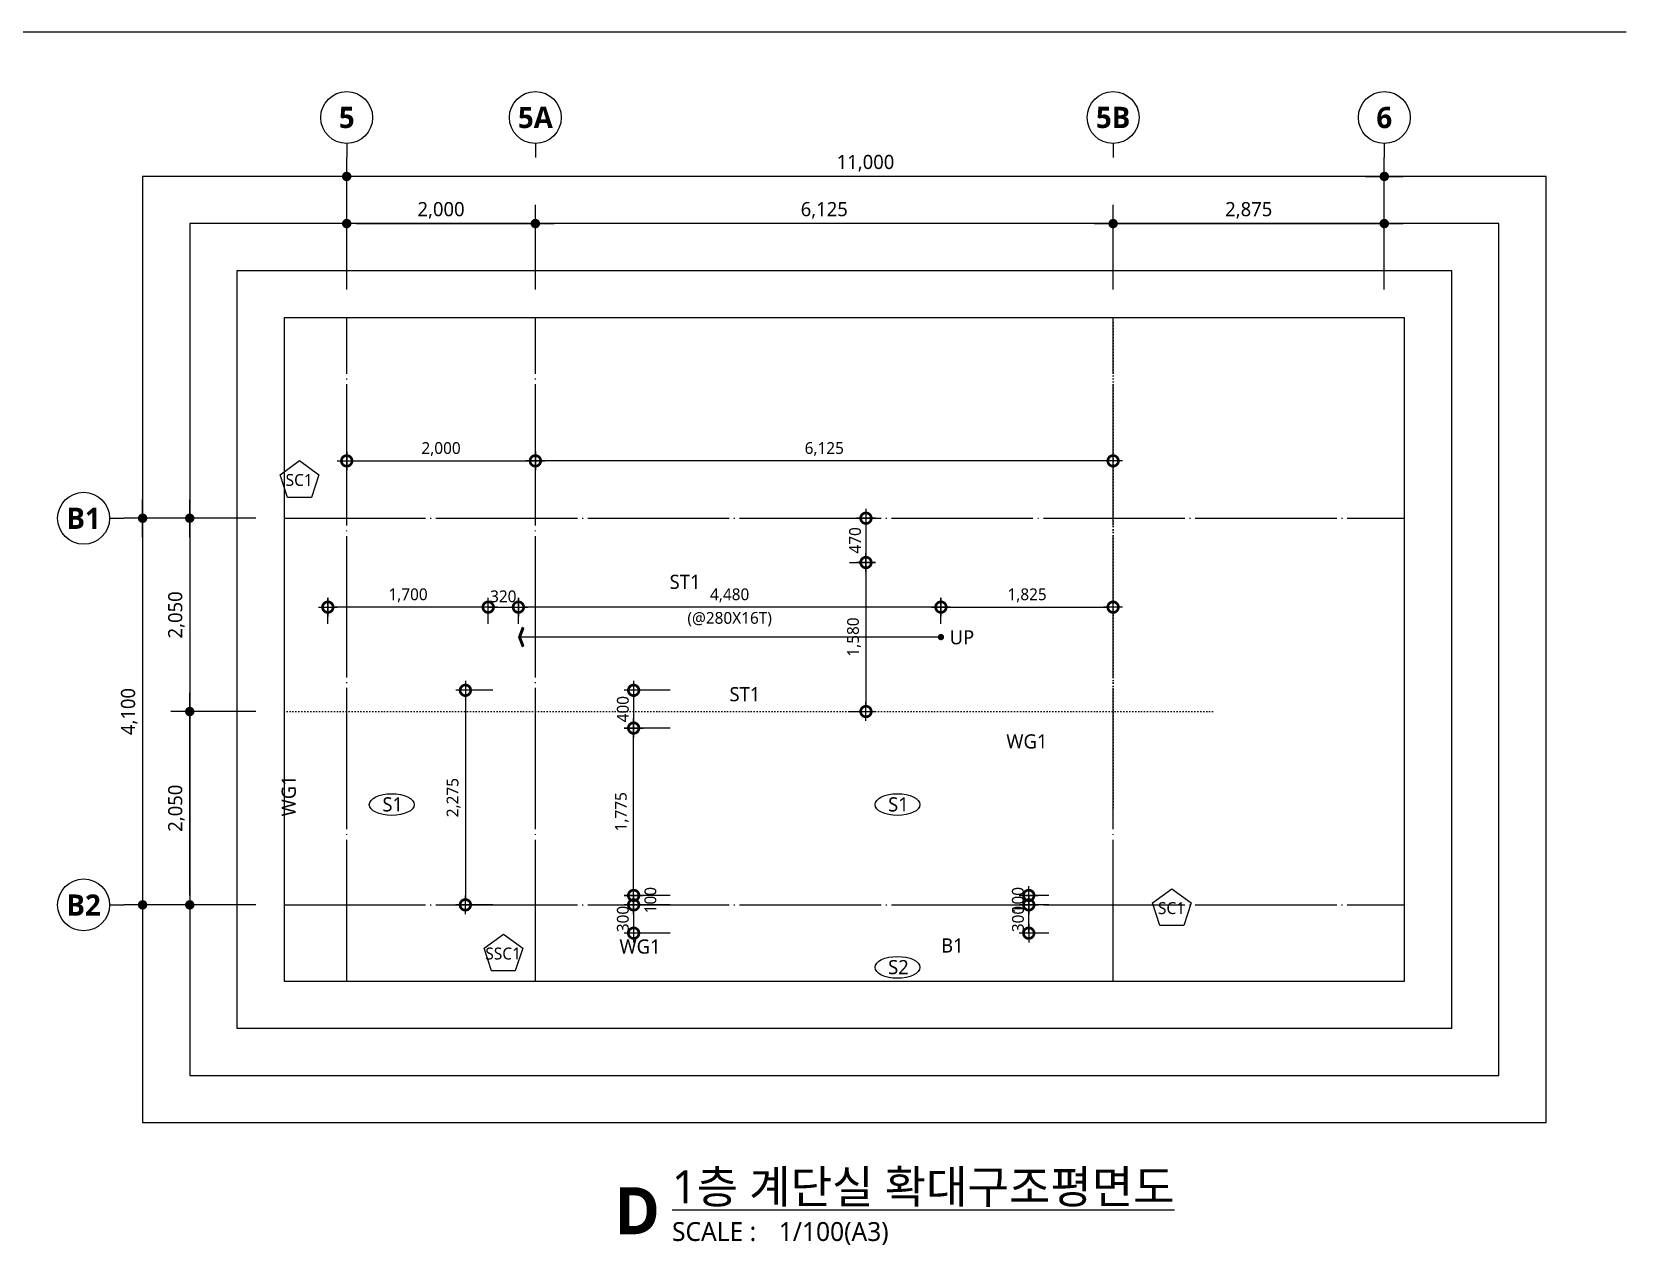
# Model space of a CAD drawing. Header units: millimetres. Extents: x 2325 to 82316, y 1250 to 28650.
# Drawn here: x 19773 to 36675, y 1985 to 14850 of the extents above; entities that cross this region are included whole.
import ezdxf
from ezdxf.enums import TextEntityAlignment as Align

# ---------------------------------------------------------------- set-up
doc = ezdxf.new("R2010")
doc.units = ezdxf.units.MM
doc.header["$LTSCALE"] = 50
doc.header["$PDMODE"] = 3
doc.linetypes.add('CEN-GAUN', pattern=[32.2, 30, -1, 0.2, -1])
doc.linetypes.add('DOT-GAUN', pattern=[1.25, 0, -1.25])
doc.layers.get('Defpoints').update_dxf_attribs({"color": 152})
for name, color, linetype in [('0-TEXT SLAB', 7, 'Continuous'), ('CEN', 1, 'CEN-GAUN'), ('DIM', 7, 'Continuous'), ('DIM-INT', 7, 'Continuous'), ('S-COL', 2, 'Continuous'), ('SYM', 6, 'Continuous'), ('SYM-BUB', 3, 'Continuous'), ('TAG', 6, 'Continuous'), ('TEXT', 3, 'Continuous'), ('Z-MARK G', 2, 'Continuous')]:
    doc.layers.add(name, color=color, linetype=linetype)
doc.layers.add('02Waste', color=171, linetype='Continuous', plot=False)
doc.layers.add('CEN-ETC', color=1, linetype='DOT-GAUN', plot=False)
doc.styles.add('맑은고딕', font='malgun.ttf')
doc.styles.add('스타일1', font='malgun.ttf')
doc.styles.add('스타일2', font='malgunbd.ttf')
doc.dimstyles.new('CJA-S-50', dxfattribs={"dimscale": 50, "dimtxt": 2.5, "dimasz": 1, "dimexe": 2, "dimexo": 3, "dimgap": 1, "dimtad": 1, "dimdec": 0, "dimzin": 1, "dimdsep": 46, "dimlunit": 6, "dimtxsty": '스타일1', "dimblk": 'GAUN-DOT', "dimcen": -2, "dimdle": 2, "dimclrd": 256, "dimclre": 256, "dimclrt": 3, "dimadec": 0, "dimazin": 0, "dimtfac": 1, "dimtdec": 0, "dimtix": 1, "dimtmove": 2, "dimatfit": 3, "dimldrblk": 'DOTSMALL', "dimfxl": 1, "dimtolj": 1, "dimtzin": 1, "dimarcsym": 0})
doc.dimstyles.new('GAUN-100', dxfattribs={"dimscale": 100, "dimtxt": 1.5, "dimasz": 1, "dimexe": 2, "dimexo": 3, "dimgap": 0.5, "dimtad": 1, "dimdec": 0, "dimzin": 1, "dimdsep": 46, "dimlunit": 6, "dimtxsty": '맑은고딕', "dimblk": 'CJDOT', "dimcen": 0.09, "dimdle": 1, "dimclrd": 256, "dimclre": 256, "dimclrt": 3, "dimadec": 0, "dimazin": 0, "dimtfac": 1, "dimtdec": 0, "dimtix": 1, "dimtmove": 2, "dimatfit": 3, "dimldrblk": 'CJDOT', "dimfxl": 1, "dimtolj": 1, "dimtzin": 1, "dimarcsym": 0})

# ---------------------------------------------------------------- blocks, each defined once
blk = doc.blocks.new('dwgtitle')
at = {"layer": 'SYM', "color": 3, "style": '스타일1'}
blk.add_text('SCALE :', height=4, dxfattribs=at).set_placement((12.25, -1.4))
for tag, p, height in [('%%UTITLE', (12.25, 6.59), 7), ('1/100', (34.89, -1.4), 4)]:
    blk.add_attdef(tag, p, '', height=height, dxfattribs=at)
at = {"layer": 'SYM', "color": 6, "style": '스타일2'}
blk.add_attdef('A', text='', height=10, dxfattribs=at).set_placement((4.89, 5), align=Align.MIDDLE)
blk = doc.blocks.new('NEW_BUB')
at = {"layer": 'SYM-BUB', "color": 6}
blk.add_line((0, 3), (0, 0), dxfattribs=at)
blk.add_circle((0, 8.5), 5.5, dxfattribs=at)
at = {"layer": 'SYM-BUB', "color": 3, "style": '스타일2'}
blk.add_attdef('X', text='', height=4.5, dxfattribs=at).set_placement((0, 8.5), align=Align.MIDDLE)
blk = doc.blocks.new('CJDOT')
blk.add_line((-2, 0), (2, 0))
at = {"const_width": 0.5}
blk.add_lwpolyline([(-0.25, 0, 1), (0.25, 0, 1)], format="xyb", close=True, dxfattribs=at)
blk = doc.blocks.new('*D19')
at = {"layer": 'Defpoints', "color": 0, "transparency": 16777216}
for p in [(23111, 13317), (23111, 11817), (34111, 11817)]:
    blk.add_point(p, dxfattribs=at)
at = {"layer": 'DIM', "lineweight": -2, "transparency": 16777216}
for p, q in [((23111, 12117), (23111, 13517)), ((34111, 12117), (34111, 13517)), ((34011, 13317), (23211, 13317))]:
    blk.add_line(p, q, dxfattribs=at)
at = {"layer": 'DIM', "lineweight": -2, "transparency": 16777216, "xscale": 100, "yscale": 100, "zscale": 100, "rotation": 180}
blk.add_blockref('CJDOT', (23111, 13317), dxfattribs=at)
at = {"layer": 'DIM', "lineweight": -2, "transparency": 16777216, "xscale": 100, "yscale": 100, "zscale": 100}
blk.add_blockref('CJDOT', (34111, 13317), dxfattribs=at)
at = {"layer": 'DIM', "color": 3, "transparency": 16777216, "insert": (28611, 13457), "char_height": 150, "attachment_point": 5, "style": '맑은고딕'}
blk.add_mtext('\\A1;11,000', dxfattribs=at)
blk = doc.blocks.new('*D20')
at = {"layer": 'Defpoints', "color": 0, "transparency": 16777216}
for p in [(25111, 12817), (23111, 11817), (25111, 11817)]:
    blk.add_point(p, dxfattribs=at)
at = {"layer": 'DIM', "lineweight": -2, "transparency": 16777216}
for p, q in [((23111, 12117), (23111, 13017)), ((25111, 12117), (25111, 13017)), ((23211, 12817), (25011, 12817))]:
    blk.add_line(p, q, dxfattribs=at)
at = {"layer": 'DIM', "lineweight": -2, "transparency": 16777216, "xscale": 100, "yscale": 100, "zscale": 100, "rotation": 180}
blk.add_blockref('CJDOT', (23111, 12817), dxfattribs=at)
at = {"layer": 'DIM', "lineweight": -2, "transparency": 16777216, "xscale": 100, "yscale": 100, "zscale": 100}
blk.add_blockref('CJDOT', (25111, 12817), dxfattribs=at)
at = {"layer": 'DIM', "color": 3, "transparency": 16777216, "insert": (24111, 12957), "char_height": 150, "attachment_point": 5, "style": '맑은고딕'}
blk.add_mtext('\\A1;2,000', dxfattribs=at)
blk = doc.blocks.new('*D21')
at = {"layer": 'Defpoints', "color": 0, "transparency": 16777216}
for p in [(22447, 9693), (20947, 5593), (22447, 5593)]:
    blk.add_point(p, dxfattribs=at)
at = {"layer": 'DIM', "lineweight": -2, "transparency": 16777216}
for p, q in [((22147, 9693), (20747, 9693)), ((20947, 9593), (20947, 5693)), ((22147, 5593), (20747, 5593))]:
    blk.add_line(p, q, dxfattribs=at)
at = {"layer": 'DIM', "lineweight": -2, "transparency": 16777216, "xscale": 100, "yscale": 100, "zscale": 100}
for p, rotation in [((20947, 9693), 90), ((20947, 5593), 270)]:
    blk.add_blockref('CJDOT', p, dxfattribs=dict(at, rotation=rotation))
at = {"layer": 'DIM', "color": 3, "transparency": 16777216, "insert": (20806, 7643), "char_height": 150, "attachment_point": 5, "rotation": 90, "style": '맑은고딕'}
blk.add_mtext('\\A1;4,100', dxfattribs=at)
blk = doc.blocks.new('*D22')
at = {"layer": 'Defpoints', "color": 0, "transparency": 16777216}
for p in [(21447, 7643), (22447, 7643), (22447, 5593)]:
    blk.add_point(p, dxfattribs=at)
at = {"layer": 'DIM', "lineweight": -2, "transparency": 16777216}
for p, q in [((22147, 7643), (21247, 7643)), ((21447, 5693), (21447, 7543)), ((22147, 5593), (21247, 5593))]:
    blk.add_line(p, q, dxfattribs=at)
at = {"layer": 'DIM', "lineweight": -2, "transparency": 16777216, "xscale": 100, "yscale": 100, "zscale": 100}
for p, rotation in [((21447, 7643), 90), ((21447, 5593), 270)]:
    blk.add_blockref('CJDOT', p, dxfattribs=dict(at, rotation=rotation))
at = {"layer": 'DIM', "color": 3, "transparency": 16777216, "insert": (21306, 6618), "char_height": 150, "attachment_point": 5, "rotation": 90, "style": '맑은고딕'}
blk.add_mtext('\\A1;2,050', dxfattribs=at)
blk = doc.blocks.new('arrowx')
at = {"layer": 'SYM', "color": 6}
blk.add_lwpolyline([(-0.2, -0.5), (-0.293, -0.463), (-0.108, 0), (-0.293, 0.463), (-0.2, 0.5), (0, 0)], close=True, dxfattribs=at)
for points in [[(-0.2, 0.5), (-0.293, 0.463), (0, 0), (-0.108, 0)], [(0, 0), (-0.108, 0), (-0.2, -0.5), (-0.293, -0.463)]]:
    blk.add_solid(points, dxfattribs=at)
blk = doc.blocks.new('GAUN-DOT')
at = {"linetype": 'ByBlock'}
for p, q in [((2, 0), (-2, 0)), ((0, -2), (0, 2))]:
    blk.add_line(p, q, dxfattribs=at)
at = {"const_width": 2.25}
blk.add_lwpolyline([(0, 0.28125, 1), (0, -0.28125, 1)], format="xyb", close=True, dxfattribs=at)
blk = doc.blocks.new('*D25')
at = {"layer": 'Defpoints', "color": 0, "transparency": 16777216}
for p in [(24931, 8750), (24611, 8424), (24931, 8424)]:
    blk.add_point(p, dxfattribs=at)
at = {"layer": 'DIM-INT', "lineweight": -2, "transparency": 16777216}
for p, q in [((24611, 8574), (24611, 8850)), ((24931, 8574), (24931, 8850)), ((24561, 8750), (24511, 8750)), ((24611, 8750), (24931, 8750)), ((24981, 8750), (25031, 8750))]:
    blk.add_line(p, q, dxfattribs=at)
at = {"layer": 'DIM-INT', "lineweight": -2, "transparency": 16777216, "xscale": 50, "yscale": 50, "zscale": 50}
blk.add_blockref('GAUN-DOT', (24611, 8750), dxfattribs=at)
at = {"layer": 'DIM-INT', "lineweight": -2, "transparency": 16777216, "xscale": 50, "yscale": 50, "zscale": 50, "rotation": 180}
blk.add_blockref('GAUN-DOT', (24931, 8750), dxfattribs=at)
at = {"layer": 'DIM-INT', "color": 3, "transparency": 16777216, "insert": (24771, 8864), "char_height": 125, "attachment_point": 5, "style": '스타일1'}
blk.add_mtext('\\A1;320', dxfattribs=at)
blk = doc.blocks.new('_DotSmall')
at = {"color": 0, "linetype": 'ByBlock', "const_width": 0.5}
blk.add_lwpolyline([(-0.0625, 0, 1), (0.0625, 0, 1)], format="xyb", close=True, dxfattribs=at)
blk = doc.blocks.new('*D26')
at = {"layer": 'Defpoints', "color": 0, "transparency": 16777216}
for p in [(24931, 8750), (24931, 8424), (29411, 8424)]:
    blk.add_point(p, dxfattribs=at)
at = {"layer": 'DIM-INT', "lineweight": -2, "transparency": 16777216}
for p, q in [((24931, 8574), (24931, 8850)), ((29411, 8574), (29411, 8850)), ((29361, 8750), (24981, 8750))]:
    blk.add_line(p, q, dxfattribs=at)
at = {"layer": 'DIM-INT', "lineweight": -2, "transparency": 16777216, "xscale": 50, "yscale": 50, "zscale": 50, "rotation": 180}
blk.add_blockref('GAUN-DOT', (24931, 8750), dxfattribs=at)
at = {"layer": 'DIM-INT', "lineweight": -2, "transparency": 16777216, "xscale": 50, "yscale": 50, "zscale": 50}
blk.add_blockref('GAUN-DOT', (29411, 8750), dxfattribs=at)
at = {"layer": 'DIM-INT', "color": 3, "transparency": 16777216, "char_height": 125, "attachment_point": 5, "style": '스타일1'}
for s, insert in [('\\A1;4,480', (27171, 8875)), ('\\A1;(@280X16T)', (27171, 8622))]:
    blk.add_mtext(s, dxfattribs=dict(at, insert=insert))
blk = doc.blocks.new('*D27')
at = {"layer": 'Defpoints', "color": 0, "transparency": 16777216}
for p in [(31236, 8750), (29411, 8424), (31236, 8424)]:
    blk.add_point(p, dxfattribs=at)
at = {"layer": 'DIM-INT', "lineweight": -2, "transparency": 16777216}
for p, q in [((29411, 8574), (29411, 8850)), ((31236, 8574), (31236, 8850)), ((29461, 8750), (31186, 8750))]:
    blk.add_line(p, q, dxfattribs=at)
at = {"layer": 'DIM-INT', "lineweight": -2, "transparency": 16777216, "xscale": 50, "yscale": 50, "zscale": 50, "rotation": 180}
blk.add_blockref('GAUN-DOT', (29411, 8750), dxfattribs=at)
at = {"layer": 'DIM-INT', "lineweight": -2, "transparency": 16777216, "xscale": 50, "yscale": 50, "zscale": 50}
blk.add_blockref('GAUN-DOT', (31236, 8750), dxfattribs=at)
at = {"layer": 'DIM-INT', "color": 3, "transparency": 16777216, "insert": (30324, 8875), "char_height": 125, "attachment_point": 5, "style": '스타일1'}
blk.add_mtext('\\A1;1,825', dxfattribs=at)
blk = doc.blocks.new('*D28')
at = {"layer": 'Defpoints', "color": 0, "transparency": 16777216}
for p in [(25111, 12817), (25111, 11817), (31236, 11817)]:
    blk.add_point(p, dxfattribs=at)
at = {"layer": 'DIM', "lineweight": -2, "transparency": 16777216}
for p, q in [((25111, 12117), (25111, 13017)), ((31236, 12117), (31236, 13017)), ((31136, 12817), (25211, 12817))]:
    blk.add_line(p, q, dxfattribs=at)
at = {"layer": 'DIM', "lineweight": -2, "transparency": 16777216, "xscale": 100, "yscale": 100, "zscale": 100, "rotation": 180}
blk.add_blockref('CJDOT', (25111, 12817), dxfattribs=at)
at = {"layer": 'DIM', "lineweight": -2, "transparency": 16777216, "xscale": 100, "yscale": 100, "zscale": 100}
blk.add_blockref('CJDOT', (31236, 12817), dxfattribs=at)
at = {"layer": 'DIM', "color": 3, "transparency": 16777216, "insert": (28174, 12957), "char_height": 150, "attachment_point": 5, "style": '맑은고딕'}
blk.add_mtext('\\A1;6,125', dxfattribs=at)
blk = doc.blocks.new('*D29')
at = {"layer": 'Defpoints', "color": 0, "transparency": 16777216}
for p in [(34111, 12817), (31236, 11817), (34111, 11817)]:
    blk.add_point(p, dxfattribs=at)
at = {"layer": 'DIM', "lineweight": -2, "transparency": 16777216}
for p, q in [((31236, 12117), (31236, 13017)), ((34111, 12117), (34111, 13017)), ((31336, 12817), (34011, 12817))]:
    blk.add_line(p, q, dxfattribs=at)
at = {"layer": 'DIM', "lineweight": -2, "transparency": 16777216, "xscale": 100, "yscale": 100, "zscale": 100, "rotation": 180}
blk.add_blockref('CJDOT', (31236, 12817), dxfattribs=at)
at = {"layer": 'DIM', "lineweight": -2, "transparency": 16777216, "xscale": 100, "yscale": 100, "zscale": 100}
blk.add_blockref('CJDOT', (34111, 12817), dxfattribs=at)
at = {"layer": 'DIM', "color": 3, "transparency": 16777216, "insert": (32674, 12957), "char_height": 150, "attachment_point": 5, "style": '맑은고딕'}
blk.add_mtext('\\A1;2,875', dxfattribs=at)
blk = doc.blocks.new('*D30')
at = {"layer": 'Defpoints', "color": 0, "transparency": 16777216}
for p in [(22447, 9693), (21447, 7643), (22447, 7643)]:
    blk.add_point(p, dxfattribs=at)
at = {"layer": 'DIM', "lineweight": -2, "transparency": 16777216}
for p, q in [((22147, 9693), (21247, 9693)), ((21447, 9593), (21447, 7743)), ((22147, 7643), (21247, 7643))]:
    blk.add_line(p, q, dxfattribs=at)
at = {"layer": 'DIM', "lineweight": -2, "transparency": 16777216, "xscale": 100, "yscale": 100, "zscale": 100}
for p, rotation in [((21447, 9693), 90), ((21447, 7643), 270)]:
    blk.add_blockref('CJDOT', p, dxfattribs=dict(at, rotation=rotation))
at = {"layer": 'DIM', "color": 3, "transparency": 16777216, "insert": (21306, 8668), "char_height": 150, "attachment_point": 5, "rotation": 90, "style": '맑은고딕'}
blk.add_mtext('\\A1;2,050', dxfattribs=at)
blk = doc.blocks.new('*D23')
at = {"layer": 'Defpoints', "color": 0, "transparency": 16777216}
for p in [(28290, 9223), (28290, 7643), (28616, 7643)]:
    blk.add_point(p, dxfattribs=at)
at = {"layer": 'DIM-INT', "lineweight": -2, "transparency": 16777216}
for p, q in [((28440, 9223), (28716, 9223)), ((28616, 9173), (28616, 7693)), ((28440, 7643), (28716, 7643))]:
    blk.add_line(p, q, dxfattribs=at)
at = {"layer": 'DIM-INT', "lineweight": -2, "transparency": 16777216, "xscale": 50, "yscale": 50, "zscale": 50}
for p, rotation in [((28616, 9223), 90), ((28616, 7643), 270)]:
    blk.add_blockref('GAUN-DOT', p, dxfattribs=dict(at, rotation=rotation))
at = {"layer": 'DIM-INT', "color": 3, "transparency": 16777216, "insert": (28490, 8433), "char_height": 125, "attachment_point": 5, "rotation": 90, "style": '스타일1'}
blk.add_mtext('\\A1;1,580', dxfattribs=at)
blk = doc.blocks.new('*D24')
at = {"layer": 'Defpoints', "color": 0, "transparency": 16777216}
for p in [(22911, 8750), (22911, 8424), (24611, 8424)]:
    blk.add_point(p, dxfattribs=at)
at = {"layer": 'DIM-INT', "lineweight": -2, "transparency": 16777216}
for p, q in [((22911, 8574), (22911, 8850)), ((24611, 8574), (24611, 8850)), ((24561, 8750), (22961, 8750))]:
    blk.add_line(p, q, dxfattribs=at)
at = {"layer": 'DIM-INT', "lineweight": -2, "transparency": 16777216, "xscale": 50, "yscale": 50, "zscale": 50, "rotation": 180}
blk.add_blockref('GAUN-DOT', (22911, 8750), dxfattribs=at)
at = {"layer": 'DIM-INT', "lineweight": -2, "transparency": 16777216, "xscale": 50, "yscale": 50, "zscale": 50}
blk.add_blockref('GAUN-DOT', (24611, 8750), dxfattribs=at)
at = {"layer": 'DIM-INT', "color": 3, "transparency": 16777216, "insert": (23761, 8875), "char_height": 125, "attachment_point": 5, "style": '스타일1'}
blk.add_mtext('\\A1;1,700', dxfattribs=at)
blk = doc.blocks.new('*D35')
at = {"layer": 'Defpoints', "color": 0, "transparency": 16777216}
for p in [(30342, 5593), (30706, 5693), (30706, 5593)]:
    blk.add_point(p, dxfattribs=at)
at = {"layer": 'DIM-INT', "lineweight": -2, "transparency": 16777216}
for p, q in [((30342, 5743), (30342, 5793)), ((30556, 5693), (30242, 5693)), ((30556, 5593), (30242, 5593)), ((30342, 5693), (30342, 5593)), ((30342, 5543), (30342, 5493))]:
    blk.add_line(p, q, dxfattribs=at)
at = {"layer": 'DIM-INT', "lineweight": -2, "transparency": 16777216, "xscale": 50, "yscale": 50, "zscale": 50}
for p, rotation in [((30342, 5693), 270), ((30342, 5593), 90)]:
    blk.add_blockref('GAUN-DOT', p, dxfattribs=dict(at, rotation=rotation))
at = {"layer": 'DIM-INT', "color": 3, "transparency": 16777216, "insert": (30227, 5643), "char_height": 125, "attachment_point": 5, "rotation": 90, "style": '스타일1'}
blk.add_mtext('\\A1;100', dxfattribs=at)
blk = doc.blocks.new('*D36')
at = {"layer": 'Defpoints', "color": 0, "transparency": 16777216}
for p in [(30342, 5593), (30706, 5593), (30706, 5293)]:
    blk.add_point(p, dxfattribs=at)
at = {"layer": 'DIM-INT', "lineweight": -2, "transparency": 16777216}
for p, q in [((30556, 5593), (30242, 5593)), ((30342, 5643), (30342, 5693)), ((30342, 5293), (30342, 5593)), ((30556, 5293), (30242, 5293)), ((30342, 5243), (30342, 5193))]:
    blk.add_line(p, q, dxfattribs=at)
at = {"layer": 'DIM-INT', "lineweight": -2, "transparency": 16777216, "xscale": 50, "yscale": 50, "zscale": 50}
for p, rotation in [((30342, 5593), 270), ((30342, 5293), 90)]:
    blk.add_blockref('GAUN-DOT', p, dxfattribs=dict(at, rotation=rotation))
at = {"layer": 'DIM-INT', "color": 3, "transparency": 16777216, "insert": (30228, 5443), "char_height": 125, "attachment_point": 5, "rotation": 90, "style": '스타일1'}
blk.add_mtext('\\A1;300', dxfattribs=at)
blk = doc.blocks.new('*D37')
at = {"layer": 'Defpoints', "color": 0, "transparency": 16777216}
for p in [(24811, 7868), (24369, 5593), (24811, 5593)]:
    blk.add_point(p, dxfattribs=at)
at = {"layer": 'DIM-INT', "lineweight": -2, "transparency": 16777216}
for p, q in [((24661, 7868), (24269, 7868)), ((24369, 7818), (24369, 5643)), ((24661, 5593), (24269, 5593))]:
    blk.add_line(p, q, dxfattribs=at)
at = {"layer": 'DIM-INT', "lineweight": -2, "transparency": 16777216, "xscale": 50, "yscale": 50, "zscale": 50}
for p, rotation in [((24369, 7868), 90), ((24369, 5593), 270)]:
    blk.add_blockref('GAUN-DOT', p, dxfattribs=dict(at, rotation=rotation))
at = {"layer": 'DIM-INT', "color": 3, "transparency": 16777216, "insert": (24244, 6730), "char_height": 125, "attachment_point": 5, "rotation": 90, "style": '스타일1'}
blk.add_mtext('\\A1;2,275', dxfattribs=at)
blk = doc.blocks.new('*D38')
at = {"layer": 'Defpoints', "color": 0, "transparency": 16777216}
for p in [(26691, 7868), (26153, 7468), (26691, 7468)]:
    blk.add_point(p, dxfattribs=at)
at = {"layer": 'DIM-INT', "lineweight": -2, "transparency": 16777216}
for p, q in [((26541, 7868), (26053, 7868)), ((26153, 7818), (26153, 7518)), ((26541, 7468), (26053, 7468))]:
    blk.add_line(p, q, dxfattribs=at)
at = {"layer": 'DIM-INT', "lineweight": -2, "transparency": 16777216, "xscale": 50, "yscale": 50, "zscale": 50}
for p, rotation in [((26153, 7868), 90), ((26153, 7468), 270)]:
    blk.add_blockref('GAUN-DOT', p, dxfattribs=dict(at, rotation=rotation))
at = {"layer": 'DIM-INT', "color": 3, "transparency": 16777216, "insert": (26039, 7668), "char_height": 125, "attachment_point": 5, "rotation": 90, "style": '스타일1'}
blk.add_mtext('\\A1;400', dxfattribs=at)
blk = doc.blocks.new('*D39')
at = {"layer": 'Defpoints', "color": 0, "transparency": 16777216}
for p in [(26153, 7468), (26691, 7468), (26691, 5693)]:
    blk.add_point(p, dxfattribs=at)
at = {"layer": 'DIM-INT', "lineweight": -2, "transparency": 16777216}
for p, q in [((26541, 7468), (26053, 7468)), ((26153, 5743), (26153, 7418)), ((26541, 5693), (26053, 5693))]:
    blk.add_line(p, q, dxfattribs=at)
at = {"layer": 'DIM-INT', "lineweight": -2, "transparency": 16777216, "xscale": 50, "yscale": 50, "zscale": 50}
for p, rotation in [((26153, 7468), 90), ((26153, 5693), 270)]:
    blk.add_blockref('GAUN-DOT', p, dxfattribs=dict(at, rotation=rotation))
at = {"layer": 'DIM-INT', "color": 3, "transparency": 16777216, "insert": (26028, 6580), "char_height": 125, "attachment_point": 5, "rotation": 90, "style": '스타일1'}
blk.add_mtext('\\A1;1,775', dxfattribs=at)
blk = doc.blocks.new('*D40')
at = {"layer": 'Defpoints', "color": 0, "transparency": 16777216}
for p in [(26691, 5593), (26153, 5293), (26691, 5293)]:
    blk.add_point(p, dxfattribs=at)
at = {"layer": 'DIM-INT', "lineweight": -2, "transparency": 16777216}
for p, q in [((26541, 5593), (26053, 5593)), ((26153, 5643), (26153, 5693)), ((26153, 5593), (26153, 5293)), ((26541, 5293), (26053, 5293)), ((26153, 5243), (26153, 5193))]:
    blk.add_line(p, q, dxfattribs=at)
at = {"layer": 'DIM-INT', "lineweight": -2, "transparency": 16777216, "xscale": 50, "yscale": 50, "zscale": 50}
for p, rotation in [((26153, 5593), 270), ((26153, 5293), 90)]:
    blk.add_blockref('GAUN-DOT', p, dxfattribs=dict(at, rotation=rotation))
at = {"layer": 'DIM-INT', "color": 3, "transparency": 16777216, "insert": (26039, 5443), "char_height": 125, "attachment_point": 5, "rotation": 90, "style": '스타일1'}
blk.add_mtext('\\A1;300', dxfattribs=at)
blk = doc.blocks.new('*D41')
at = {"layer": 'Defpoints', "color": 0, "transparency": 16777216}
for p in [(25111, 10301), (25111, 9827), (31236, 9827)]:
    blk.add_point(p, dxfattribs=at)
at = {"layer": 'DIM-INT', "lineweight": -2, "transparency": 16777216}
for p, q in [((25111, 9977), (25111, 10401)), ((31236, 9977), (31236, 10401)), ((31186, 10301), (25161, 10301))]:
    blk.add_line(p, q, dxfattribs=at)
at = {"layer": 'DIM-INT', "lineweight": -2, "transparency": 16777216, "xscale": 50, "yscale": 50, "zscale": 50, "rotation": 180}
blk.add_blockref('GAUN-DOT', (25111, 10301), dxfattribs=at)
at = {"layer": 'DIM-INT', "lineweight": -2, "transparency": 16777216, "xscale": 50, "yscale": 50, "zscale": 50}
blk.add_blockref('GAUN-DOT', (31236, 10301), dxfattribs=at)
at = {"layer": 'DIM-INT', "color": 3, "transparency": 16777216, "insert": (28174, 10426), "char_height": 125, "attachment_point": 5, "style": '스타일1'}
blk.add_mtext('\\A1;6,125', dxfattribs=at)
blk = doc.blocks.new('*D42')
at = {"layer": 'Defpoints', "color": 0, "transparency": 16777216}
for p in [(25111, 10301), (23111, 9827), (25111, 9827)]:
    blk.add_point(p, dxfattribs=at)
at = {"layer": 'DIM-INT', "lineweight": -2, "transparency": 16777216}
for p, q in [((23111, 9977), (23111, 10401)), ((25111, 9977), (25111, 10401)), ((23161, 10301), (25061, 10301))]:
    blk.add_line(p, q, dxfattribs=at)
at = {"layer": 'DIM-INT', "lineweight": -2, "transparency": 16777216, "xscale": 50, "yscale": 50, "zscale": 50, "rotation": 180}
blk.add_blockref('GAUN-DOT', (23111, 10301), dxfattribs=at)
at = {"layer": 'DIM-INT', "lineweight": -2, "transparency": 16777216, "xscale": 50, "yscale": 50, "zscale": 50}
blk.add_blockref('GAUN-DOT', (25111, 10301), dxfattribs=at)
at = {"layer": 'DIM-INT', "color": 3, "transparency": 16777216, "insert": (24111, 10426), "char_height": 125, "attachment_point": 5, "style": '스타일1'}
blk.add_mtext('\\A1;2,000', dxfattribs=at)
blk = doc.blocks.new('*D112')
at = {"layer": 'Defpoints', "color": 0, "transparency": 16777216}
for p in [(28290, 9693), (28290, 9223), (28616, 9223)]:
    blk.add_point(p, dxfattribs=at)
at = {"layer": 'DIM-INT', "lineweight": -2, "transparency": 16777216}
for p, q in [((28440, 9693), (28716, 9693)), ((28616, 9643), (28616, 9273)), ((28440, 9223), (28716, 9223))]:
    blk.add_line(p, q, dxfattribs=at)
at = {"layer": 'DIM-INT', "lineweight": -2, "transparency": 16777216, "xscale": 50, "yscale": 50, "zscale": 50}
for p, rotation in [((28616, 9693), 90), ((28616, 9223), 270)]:
    blk.add_blockref('GAUN-DOT', p, dxfattribs=dict(at, rotation=rotation))
at = {"layer": 'DIM-INT', "color": 3, "transparency": 16777216, "insert": (28501, 9458), "char_height": 125, "attachment_point": 5, "rotation": 90, "style": '스타일1'}
blk.add_mtext('\\A1;470', dxfattribs=at)
blk = doc.blocks.new('*D250')
at = {"layer": 'Defpoints', "color": 0, "transparency": 16777216}
for p in [(26153, 5593), (26691, 5693), (26691, 5593)]:
    blk.add_point(p, dxfattribs=at)
at = {"layer": 'DIM-INT', "lineweight": -2, "transparency": 16777216}
for p, q in [((26153, 5743), (26153, 5793)), ((26541, 5693), (26053, 5693)), ((26541, 5593), (26053, 5593)), ((26153, 5693), (26153, 5593)), ((26153, 5543), (26153, 5493))]:
    blk.add_line(p, q, dxfattribs=at)
at = {"layer": 'DIM-INT', "lineweight": -2, "transparency": 16777216, "xscale": 50, "yscale": 50, "zscale": 50}
for p, rotation in [((26153, 5693), 270), ((26153, 5593), 90)]:
    blk.add_blockref('GAUN-DOT', p, dxfattribs=dict(at, rotation=rotation))
at = {"layer": 'DIM-INT', "color": 3, "transparency": 16777216, "insert": (26331, 5643), "char_height": 125, "attachment_point": 5, "rotation": 90, "style": '스타일1'}
blk.add_mtext('\\A1;100', dxfattribs=at)

msp = doc.modelspace()

# ---------------------------------------------------------------- linework, layer by layer
at = {"layer": '02Waste'}
msp.add_line((2325, 14850), (36675, 14850), dxfattribs=at)
for points in [[(20946.536, 3284.134), (35826.673, 3284.134), (35826.673, 13316.543), (20946.536, 13316.543)], [(21446.536, 3784.134), (35326.673, 3784.134), (35326.673, 12816.543), (21446.536, 12816.543)], [(21946.536, 4284.134), (34826.673, 4284.134), (34826.673, 12316.543), (21946.536, 12316.543)], [(22446.536, 4784.134), (34326.673, 4784.134), (34326.673, 11816.543), (22446.536, 11816.543)]]:
    msp.add_lwpolyline(points, close=True, dxfattribs=at)
at = {"layer": 'CEN'}
for p, q in [((23111.103, 4784.134), (23111.104, 11816.543)), ((25111.104, 4784.134), (25111.105, 11816.543)), ((31236.104, 4784.134), (31236.105, 11816.543)), ((22446.536, 9692.505), (34326.673, 9692.505)), ((22446.536, 5592.505), (34326.673, 5592.505))]:
    msp.add_line(p, q, dxfattribs=at)
at = {"layer": 'CEN-ETC', "ltscale": 0.5}
msp.add_line((32291.204, 7642.505), (22446.536, 7642.505), dxfattribs=at)
msp.add_lwpolyline([(31236.104, 6625.561), (31236.104, 11816.543)], dxfattribs=at)
at = {"layer": 'SYM'}
msp.add_line((29411.104, 8432.505), (24931.104, 8432.505), dxfattribs=at)
at = {"layer": 'SYM', "const_width": 33.333}
msp.add_lwpolyline([(29411.104, 8449.172, -1), (29411.104, 8415.838, -1)], format="xyb", close=True, dxfattribs=at)
at = {"layer": 'SYM'}
for centre in [(23588.42, 6656.293), (28950.025, 6656.293), (28950.025, 4930.267)]:
    msp.add_ellipse(centre, major_axis=(237.741, 0), ratio=0.487130528, dxfattribs=at)
at = {"layer": 'TAG', "color": 6, "ltscale": 0.2, "elevation": 0}
for points in [[(22609.883, 10303.365), (22814.629, 10154.609), (22736.423, 9913.915), (22483.342, 9913.915), (22405.136, 10154.609)], [(31858.176, 5763.424), (32062.922, 5614.667), (31984.716, 5373.973), (31731.636, 5373.973), (31653.43, 5614.667)], [(24771.819, 5281.862), (24976.565, 5133.105), (24898.359, 4892.412), (24645.279, 4892.412), (24567.073, 5133.105)]]:
    msp.add_lwpolyline(points, close=True, dxfattribs=at)

# ---------------------------------------------------------------- block references
at = {"layer": 'SYM', "xscale": -200.000000000167, "yscale": 200.000000000167, "zscale": 200.000000000167}
msp.add_blockref('arrowx', (24931.104, 8432.505), dxfattribs=at)
at = {"layer": 'SYM', "xscale": 50.00000000004174, "yscale": 50.00000000004174, "zscale": 50.00000000004174}
msp.add_blockref('dwgtitle', (25947.151, 2099.249), dxfattribs=at).add_auto_attribs({'%%UTITLE': '%%U1층 계단실 확대구조평면도', '1/100': '1/100(A3)', 'A': 'D'})
at = {"layer": 'SYM-BUB', "xscale": 50.00000000004174, "yscale": 50.00000000004174, "zscale": 50.00000000004174}
for p, values in [((23111.104, 13516.543), {'X': '5'}), ((25111.104, 13516.543), {'X': '5A'}), ((31236.103, 13516.543), {'X': '5B'}), ((34111.104, 13516.543), {'X': '6'})]:
    msp.add_blockref('NEW_BUB', p, dxfattribs=at).add_auto_attribs(values)
at = {"layer": 'SYM-BUB'}
ref = msp.add_blockref('NEW_BUB', (20746.536, 9692.505), dxfattribs=dict(at, xscale=50.00000000004174, yscale=50.00000000004174, zscale=50.00000000004174, rotation=90))
ref.add_attrib('X', 'B1', dxfattribs={"color": 3, "height": 225, "style": '스타일2'}).set_placement((20321.536, 9692.505), align=Align.MIDDLE)
ref = msp.add_blockref('NEW_BUB', (20746.536, 5592.505), dxfattribs=dict(at, xscale=50.00000000004174, yscale=50.00000000004174, zscale=50.00000000004174, rotation=90))
ref.add_attrib('X', 'B2', dxfattribs={"color": 3, "height": 225, "style": '스타일2'}).set_placement((20321.536, 5592.505), align=Align.MIDDLE)

# ---------------------------------------------------------------- texts
at = {"layer": '0-TEXT SLAB', "style": '스타일1'}
msp.add_text('B1', height=150, dxfattribs=at).set_placement((29532.144, 5162.712), align=Align.MIDDLE_CENTER)
at = {"layer": 'S-COL', "color": 3, "style": '스타일1'}
for s, p in [('SC1', (22607.147, 10098.682, -512400)), ('SC1', (31855.44, 5558.74, -512400)), ('SSC1', (24769.083, 5077.179, -512400))]:
    msp.add_text(s, height=126, dxfattribs=at).set_placement(p, align=Align.MIDDLE_CENTER)
at = {"layer": 'SYM', "color": 3, "style": '스타일1'}
for s, p in [('S1', (23598.796, 6659.089)), ('S1', (28960.401, 6659.089)), ('S2', (28960.401, 4933.063))]:
    msp.add_text(s, height=150, dxfattribs=at).set_placement(p, align=Align.MIDDLE_CENTER)
at = {"layer": 'TEXT', "color": 3, "style": '스타일1'}
for p in [(26534.144, 8943.644), (27168.989, 7752.147)]:
    msp.add_text('ST1', height=150, dxfattribs=at).set_placement(p)
msp.add_text('UP', height=150, dxfattribs=at).set_placement((29633.048, 8355.772), align=Align.CENTER)
at = {"layer": 'Z-MARK G', "color": 2, "style": '스타일1'}
for p in [(30321.994, 7251.525, 0), (26220.849, 5076.285, 0)]:
    msp.add_text('WG1', height=150, dxfattribs=at).set_placement(p, align=Align.CENTER)
msp.add_text('WG1', height=150, rotation=90, dxfattribs=at).set_placement((22571.132, 6748.985, 0), align=Align.CENTER)

# ---------------------------------------------------------------- dimensions: what is measured, and where the dimension line sits
at = {"layer": 'DIM'}
for base, p1, p2, picture, middle in [((23111.104, 13316.543), (34111.104, 11816.543), (23111.104, 11816.543), '*D19', (28611.104, 13457.032)), ((25111.105, 12816.543), (31236.104, 11816.543), (25111.105, 11816.543), '*D28', (28173.604, 12957.032))]:
    dim = msp.add_linear_dim(base=base, p1=p1, p2=p2, dimstyle='GAUN-100', dxfattribs=at)
    dim.commit()
    dim.dimension.update_dxf_attribs({"geometry": picture, "text_midpoint": middle})
for base, p1, p2, angle, picture, middle in [((25111.105, 12816.543), (23111.104, 11816.543), (25111.105, 11816.543), 180, '*D20', (24111.104, 12956.625)), ((34111.104, 12816.543), (31236.104, 11816.543), (34111.104, 11816.543), 180, '*D29', (32673.604, 12956.625)), ((20946.536, 5592.505), (22446.536, 9692.505), (22446.536, 5592.505), 90, '*D21', (20806.047, 7642.505)), ((21446.536, 7642.505), (22446.536, 9692.505), (22446.536, 7642.505), 90, '*D30', (21306.455, 8667.505)), ((21446.536, 7642.505), (22446.536, 5592.505), (22446.536, 7642.505), 270, '*D22', (21306.455, 6617.505))]:
    dim = msp.add_linear_dim(base=base, p1=p1, p2=p2, angle=angle, dimstyle='GAUN-100', dxfattribs=at)
    dim.commit()
    dim.dimension.update_dxf_attribs({"geometry": picture, "text_midpoint": middle})
at = {"layer": 'DIM-INT'}
for base, p1, p2, angle, picture, middle in [((25111.104, 10300.983), (23111.104, 9826.523), (25111.104, 9826.523), 180, '*D42', (24111.104, 10426.051)), ((28615.821, 9222.505), (28289.814, 9692.505), (28289.814, 9222.505), 90, '*D112', (28501.24, 9457.505)), ((28615.821, 7642.505), (28289.814, 9222.505), (28289.814, 7642.505), 90, '*D23', (28490.413, 8432.505)), ((24931.104, 8749.553), (24611.104, 8423.546), (24931.104, 8423.546), 180, '*D25', (24771.104, 8864.134)), ((31236.104, 8749.553), (29411.104, 8423.546), (31236.104, 8423.546), 180, '*D27', (30323.604, 8874.961)), ((24368.637, 5592.505), (24811.104, 7867.505), (24811.104, 5592.505), 90, '*D37', (24243.569, 6730.005)), ((26153.279, 7467.505), (26691.339, 7867.505), (26691.339, 7467.505), 90, '*D38', (26038.699, 7667.505)), ((26153.279, 7467.505), (26691.339, 5692.505), (26691.339, 7467.505), 270, '*D39', (26027.871, 6580.005)), ((30342.399, 5592.505), (30705.854, 5692.505), (30705.854, 5592.505), 90, '*D35', (30227.478, 5642.505)), ((26153.279, 5292.505), (26691.339, 5592.505), (26691.339, 5292.505), 90, '*D40', (26038.699, 5442.505)), ((30342.399, 5592.505), (30705.854, 5292.505), (30705.854, 5592.505), 270, '*D36', (30227.818, 5442.505))]:
    dim = msp.add_linear_dim(base=base, p1=p1, p2=p2, angle=angle, dimstyle='CJA-S-50', dxfattribs=at)
    dim.commit()
    dim.dimension.update_dxf_attribs({"geometry": picture, "text_midpoint": middle})
for base, p1, p2, picture, middle in [((25111.104, 10300.983), (31236.104, 9826.523), (25111.104, 9826.523), '*D41', (28173.604, 10426.39)), ((22911.104, 8749.553), (24611.104, 8423.546), (22911.104, 8423.546), '*D24', (23761.104, 8874.961))]:
    dim = msp.add_linear_dim(base=base, p1=p1, p2=p2, dimstyle='CJA-S-50', dxfattribs=at)
    dim.commit()
    dim.dimension.update_dxf_attribs({"geometry": picture, "text_midpoint": middle})
dim = msp.add_linear_dim(base=(24931.104, 8749.553), p1=(29411.104, 8423.546), p2=(24931.104, 8423.546), text='<>\\X(@280X16T)', dimstyle='CJA-S-50', dxfattribs=at)
dim.commit()
dim.dimension.update_dxf_attribs({"geometry": '*D26', "text_midpoint": (27171.104, 8749.553)})
dim = msp.add_linear_dim(base=(26153.279, 5592.505), p1=(26691.339, 5692.505), p2=(26691.339, 5592.505), angle=90, dimstyle='CJA-S-50', dxfattribs=at)
dim.commit()
dim.dimension.update_dxf_attribs({"geometry": '*D250', "text_midpoint": (26331.421, 5642.505), "dimtype": 160})

doc.saveas('drawing.dxf')
